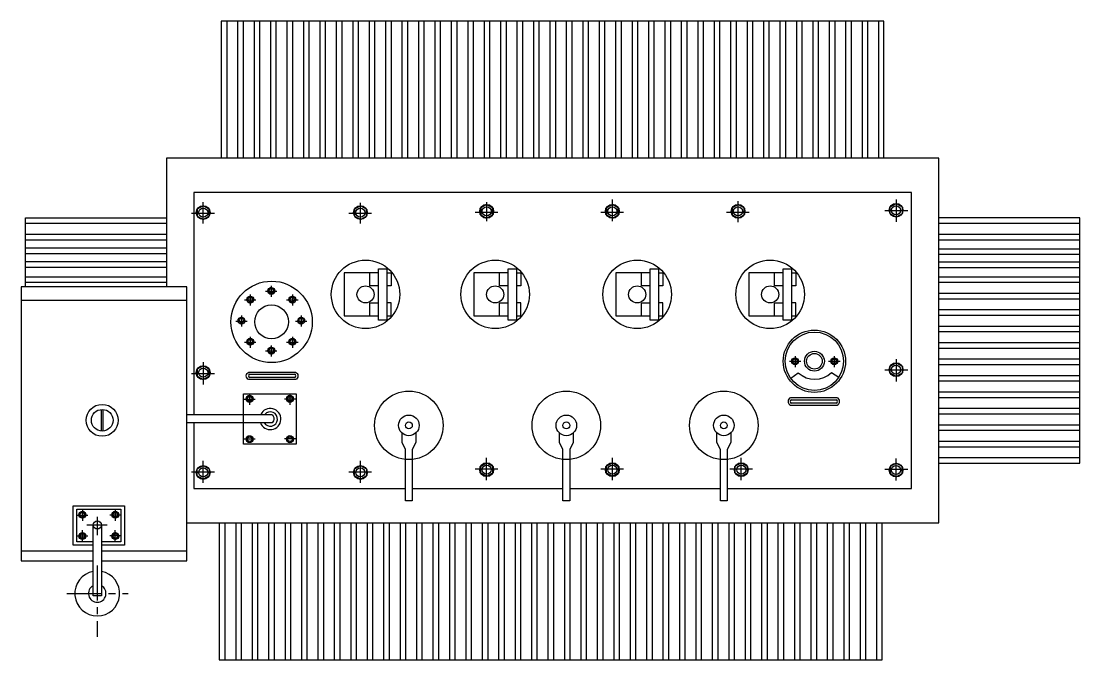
# Model space of a CAD drawing. Header units: millimetres. Extents: x 20927 to 53748, y 38421 to 54891.
# Drawn here: x 22737 to 24669, y 46835 to 48000 of the extents above; entities that cross this region are included whole.
import ezdxf

# ---------------------------------------------------------------- set-up
doc = ezdxf.new("R2010")
doc.units = ezdxf.units.MM
doc.linetypes.add('CENTERX2', pattern=[101.6, 63.5, -12.7, 12.7, -12.7])
doc.linetypes.add('DASHEDX2', pattern=[1.5, 1, -0.5])
doc.layers.add('Btrans.', color=2, linetype='Continuous')
doc.layers.add('HIGHT', color=8, linetype='Continuous')

msp = doc.modelspace()

# ---------------------------------------------------------------- linework, layer by layer
at = {"layer": 'Btrans.'}
msp.add_line((23450.7, 47147), (23725.7, 47147), dxfattribs=at)
for points in [[(24311.8, 47749.5), (24311.8, 47999.5), (23101.8, 47999.5), (23101.8, 47749.5)], [(23038.9, 47084.5), (24411.8, 47084.5), (24411.8, 47749.5), (23001.8, 47749.5), (23001.8, 47514.9)], [(24025.7, 47147), (24361.8, 47147), (24361.8, 47687), (23051.8, 47687), (23051.8, 47282.2)], [(22744.3, 47514.9), (22744.3, 47640.8), (23001.8, 47640.8)], [(24411.8, 47193.3), (24669.3, 47193.3), (24669.3, 47640.8), (24411.8, 47640.8)], [(23051.8, 47267.1), (23051.8, 47147), (23438.2, 47147)], [(23738.2, 47147), (24013.2, 47147)], [(23098.3, 47084.5), (23098.3, 46834.5), (24308.3, 46834.5), (24308.3, 47084.5)]]:
    msp.add_lwpolyline(points, dxfattribs=at)
at = {"layer": 'HIGHT'}
for p, q in [((23111.8, 47999.5), (23111.8, 47749.5)), ((23131.8, 47999.5), (23131.8, 47749.5)), ((23141.8, 47999.5), (23141.8, 47749.5)), ((23161.8, 47999.5), (23161.8, 47749.5)), ((23171.8, 47999.5), (23171.8, 47749.5)), ((23191.8, 47999.5), (23191.8, 47749.5)), ((23201.8, 47999.5), (23201.8, 47749.5)), ((23221.8, 47999.5), (23221.8, 47749.5)), ((23231.8, 47999.5), (23231.8, 47749.5)), ((23251.8, 47999.5), (23251.8, 47749.5)), ((23261.8, 47999.5), (23261.8, 47749.5)), ((23281.8, 47999.5), (23281.8, 47749.5)), ((23291.8, 47999.5), (23291.8, 47749.5)), ((23311.8, 47999.5), (23311.8, 47749.5)), ((23321.8, 47999.5), (23321.8, 47749.5)), ((23341.8, 47999.5), (23341.8, 47749.5)), ((23351.8, 47999.5), (23351.8, 47749.5)), ((23371.8, 47999.5), (23371.8, 47749.5)), ((23381.8, 47999.5), (23381.8, 47749.5)), ((23401.8, 47999.5), (23401.8, 47749.5)), ((23411.8, 47999.5), (23411.8, 47749.5)), ((23431.8, 47999.5), (23431.8, 47749.5)), ((23441.8, 47999.5), (23441.8, 47749.5)), ((23461.8, 47999.5), (23461.8, 47749.5)), ((23471.8, 47999.5), (23471.8, 47749.5)), ((23491.8, 47999.5), (23491.8, 47749.5)), ((23501.8, 47999.5), (23501.8, 47749.5)), ((23521.8, 47999.5), (23521.8, 47749.5)), ((23531.8, 47999.5), (23531.8, 47749.5)), ((23551.8, 47999.5), (23551.8, 47749.5)), ((23561.8, 47999.5), (23561.8, 47749.5)), ((23581.8, 47999.5), (23581.8, 47749.5)), ((23591.8, 47999.5), (23591.8, 47749.5)), ((23611.8, 47999.5), (23611.8, 47749.5)), ((23621.8, 47999.5), (23621.8, 47749.5)), ((23641.8, 47999.5), (23641.8, 47749.5)), ((23651.8, 47999.5), (23651.8, 47749.5)), ((23671.8, 47999.5), (23671.8, 47749.5)), ((23681.8, 47999.5), (23681.8, 47749.5)), ((23701.8, 47999.5), (23701.8, 47749.5)), ((23711.8, 47999.5), (23711.8, 47749.5)), ((23731.8, 47999.5), (23731.8, 47749.5)), ((23741.8, 47999.5), (23741.8, 47749.5)), ((23761.8, 47999.5), (23761.8, 47749.5)), ((23771.8, 47999.5), (23771.8, 47749.5)), ((23791.8, 47999.5), (23791.8, 47749.5)), ((23801.8, 47999.5), (23801.8, 47749.5)), ((23821.8, 47999.5), (23821.8, 47749.5)), ((23831.8, 47999.5), (23831.8, 47749.5)), ((23851.8, 47999.5), (23851.8, 47749.5)), ((23861.8, 47999.5), (23861.8, 47749.5)), ((23881.8, 47999.5), (23881.8, 47749.5)), ((23891.8, 47999.5), (23891.8, 47749.5)), ((23911.8, 47999.5), (23911.8, 47749.5)), ((23921.8, 47999.5), (23921.8, 47749.5)), ((23941.8, 47999.5), (23941.8, 47749.5)), ((23951.8, 47999.5), (23951.8, 47749.5)), ((23971.8, 47999.5), (23971.8, 47749.5)), ((23981.8, 47999.5), (23981.8, 47749.5)), ((24001.8, 47999.5), (24001.8, 47749.5)), ((24011.8, 47999.5), (24011.8, 47749.5)), ((24031.8, 47999.5), (24031.8, 47749.5)), ((24041.8, 47999.5), (24041.8, 47749.5)), ((24061.8, 47999.5), (24061.8, 47749.5)), ((24071.8, 47999.5), (24071.8, 47749.5)), ((24091.8, 47999.5), (24091.8, 47749.5)), ((24101.8, 47999.5), (24101.8, 47749.5)), ((24121.8, 47999.5), (24121.8, 47749.5)), ((24131.8, 47999.5), (24131.8, 47749.5)), ((24151.8, 47999.5), (24151.8, 47749.5)), ((24161.8, 47999.5), (24161.8, 47749.5)), ((24181.8, 47999.5), (24181.8, 47749.5)), ((24191.8, 47999.5), (24191.8, 47749.5)), ((24211.8, 47999.5), (24211.8, 47749.5)), ((24221.8, 47999.5), (24221.8, 47749.5)), ((24241.8, 47999.5), (24241.8, 47749.5)), ((24251.8, 47999.5), (24251.8, 47749.5)), ((24271.8, 47999.5), (24271.8, 47749.5)), ((24281.8, 47999.5), (24281.8, 47749.5)), ((24301.8, 47999.5), (24301.8, 47749.5)), ((22744.3, 47630.8), (23001.8, 47630.8)), ((24411.8, 47630.8), (24669.3, 47630.8)), ((22744.3, 47610.8), (23001.8, 47610.8)), ((24411.8, 47610.8), (24669.3, 47610.8)), ((22744.3, 47600.8), (23001.8, 47600.8)), ((22744.3, 47585.8), (23001.8, 47585.8)), ((24411.8, 47600.8), (24669.3, 47600.8)), ((24411.8, 47584.4), (24669.3, 47584.4)), ((22744.3, 47575.8), (23001.8, 47575.8)), ((24411.8, 47574.4), (24669.3, 47574.4)), ((22744.3, 47561), (23001.8, 47561)), ((22744.3, 47551), (23001.8, 47551)), ((24411.8, 47560.4), (24669.3, 47560.4)), ((24411.8, 47550.4), (24669.3, 47550.4)), ((22744.3, 47533.3), (23001.8, 47533.3)), ((24411.8, 47533.3), (24669.3, 47533.3)), ((22744.3, 47523.3), (23001.8, 47523.3)), ((24411.8, 47523.3), (24669.3, 47523.3)), ((24411.8, 47503.3), (24669.3, 47503.3)), ((24411.8, 47493.3), (24669.3, 47493.3)), ((24411.8, 47473.3), (24669.3, 47473.3)), ((24411.8, 47463.3), (24669.3, 47463.3)), ((24411.8, 47443.3), (24669.3, 47443.3)), ((24411.8, 47433.3), (24669.3, 47433.3)), ((24411.8, 47413.3), (24669.3, 47413.3)), ((24411.8, 47403.3), (24669.3, 47403.3)), ((24411.8, 47383.3), (24669.3, 47383.3)), ((24411.8, 47373.3), (24669.3, 47373.3)), ((23152.4, 47355.7), (23237.2, 47355.7)), ((24411.8, 47353.3), (24669.3, 47353.3)), ((23237.2, 47349.4), (23152.4, 47349.4)), ((24411.8, 47343.3), (24669.3, 47343.3)), ((24411.8, 47323.3), (24669.3, 47323.3)), ((24141.3, 47309), (24226.1, 47309)), ((24226.1, 47302.7), (24141.3, 47302.7)), ((24411.8, 47313.3), (24669.3, 47313.3)), ((22882.6, 47291), (22882.6, 47251.7)), ((22885.7, 47291.1), (22885.7, 47251.7)), ((23038.9, 47282.2), (23194.7, 47282.2)), ((24411.8, 47293.3), (24669.3, 47293.3)), ((24411.8, 47283.3), (24669.3, 47283.3)), ((24411.8, 47263.3), (24669.3, 47263.3)), ((24411.8, 47253.3), (24669.3, 47253.3)), ((24411.8, 47233.3), (24669.3, 47233.3)), ((24411.8, 47223.3), (24669.3, 47223.3)), ((24411.8, 47203.3), (24669.3, 47203.3)), ((23108.3, 47084.5), (23108.3, 46834.5)), ((23128.3, 47084.5), (23128.3, 46834.5)), ((23138.3, 47084.5), (23138.3, 46834.5)), ((23158.3, 47084.5), (23158.3, 46834.5)), ((23168.3, 47084.5), (23168.3, 46834.5)), ((23188.3, 47084.5), (23188.3, 46834.5)), ((23198.3, 47084.5), (23198.3, 46834.5)), ((23218.3, 47084.5), (23218.3, 46834.5)), ((23228.3, 47084.5), (23228.3, 46834.5)), ((23248.3, 47084.5), (23248.3, 46834.5)), ((23258.3, 47084.5), (23258.3, 46834.5)), ((23278.3, 47084.5), (23278.3, 46834.5)), ((23288.3, 47084.5), (23288.3, 46834.5)), ((23308.3, 47084.5), (23308.3, 46834.5)), ((23318.3, 47084.5), (23318.3, 46834.5)), ((23338.3, 47084.5), (23338.3, 46834.5)), ((23348.3, 47084.5), (23348.3, 46834.5)), ((23368.3, 47084.5), (23368.3, 46834.5)), ((23378.3, 47084.5), (23378.3, 46834.5)), ((23398.3, 47084.5), (23398.3, 46834.5)), ((23408.3, 47084.5), (23408.3, 46834.5)), ((23428.3, 47084.5), (23428.3, 46834.5)), ((23438.3, 47084.5), (23438.3, 46834.5)), ((23458.3, 47084.5), (23458.3, 46834.5)), ((23468.3, 47084.5), (23468.3, 46834.5)), ((23488.3, 47084.5), (23488.3, 46834.5)), ((23498.3, 47084.5), (23498.3, 46834.5)), ((23518.3, 47084.5), (23518.3, 46834.5)), ((23528.3, 47084.5), (23528.3, 46834.5)), ((23548.3, 47084.5), (23548.3, 46834.5)), ((23558.3, 47084.5), (23558.3, 46834.5)), ((23578.3, 47084.5), (23578.3, 46834.5)), ((23588.3, 47084.5), (23588.3, 46834.5)), ((23608.3, 47084.5), (23608.3, 46834.5)), ((23618.3, 47084.5), (23618.3, 46834.5)), ((23638.3, 47084.5), (23638.3, 46834.5)), ((23648.3, 47084.5), (23648.3, 46834.5)), ((23668.3, 47084.5), (23668.3, 46834.5)), ((23678.3, 47084.5), (23678.3, 46834.5)), ((23698.3, 47084.5), (23698.3, 46834.5)), ((23708.3, 47084.5), (23708.3, 46834.5)), ((23728.3, 47084.5), (23728.3, 46834.5)), ((23738.3, 47084.5), (23738.3, 46834.5)), ((23758.3, 47084.5), (23758.3, 46834.5)), ((23768.3, 47084.5), (23768.3, 46834.5)), ((23788.3, 47084.5), (23788.3, 46834.5)), ((23798.3, 47084.5), (23798.3, 46834.5)), ((23818.3, 47084.5), (23818.3, 46834.5)), ((23828.3, 47084.5), (23828.3, 46834.5)), ((23848.3, 47084.5), (23848.3, 46834.5)), ((23858.3, 47084.5), (23858.3, 46834.5)), ((23878.3, 47084.5), (23878.3, 46834.5)), ((23888.3, 47084.5), (23888.3, 46834.5)), ((23908.3, 47084.5), (23908.3, 46834.5)), ((23918.3, 47084.5), (23918.3, 46834.5)), ((23938.3, 47084.5), (23938.3, 46834.5)), ((23948.3, 47084.5), (23948.3, 46834.5)), ((23968.3, 47084.5), (23968.3, 46834.5)), ((23978.3, 47084.5), (23978.3, 46834.5)), ((23998.3, 47084.5), (23998.3, 46834.5)), ((24008.3, 47084.5), (24008.3, 46834.5)), ((24028.3, 47084.5), (24028.3, 46834.5)), ((24038.3, 47084.5), (24038.3, 46834.5)), ((24058.3, 47084.5), (24058.3, 46834.5)), ((24068.3, 47084.5), (24068.3, 46834.5)), ((24088.3, 47084.5), (24088.3, 46834.5)), ((24098.3, 47084.5), (24098.3, 46834.5)), ((24118.3, 47084.5), (24118.3, 46834.5)), ((24128.3, 47084.5), (24128.3, 46834.5)), ((24148.3, 47084.5), (24148.3, 46834.5)), ((24158.3, 47084.5), (24158.3, 46834.5)), ((24178.3, 47084.5), (24178.3, 46834.5)), ((24188.3, 47084.5), (24188.3, 46834.5)), ((24208.3, 47084.5), (24208.3, 46834.5)), ((24218.3, 47084.5), (24218.3, 46834.5)), ((24238.3, 47084.5), (24238.3, 46834.5)), ((24248.3, 47084.5), (24248.3, 46834.5)), ((24268.3, 47084.5), (24268.3, 46834.5)), ((24278.3, 47084.5), (24278.3, 46834.5)), ((24298.3, 47084.5), (24298.3, 46834.5)), ((22868.1, 46951.1), (22868.1, 47080.5)), ((22883, 47080.5), (22883, 46951.1)), ((22883, 46951.1), (22868.1, 46951.1))]:
    msp.add_line(p, q, dxfattribs=at)
at = {"layer": 'HIGHT', "linetype": 'CENTERX2'}
for p, q in [((23068.5, 47669.5), (23068.5, 47630.7)), ((23355.5, 47668.2), (23355.5, 47630.7)), ((23586.1, 47669.5), (23586.1, 47634.8)), ((23815.6, 47674.5), (23815.6, 47634.8)), ((24045.1, 47671.2), (24045.1, 47632.7)), ((24334.3, 47674.5), (24334.3, 47633.6)), ((23047.7, 47649.1), (23089.4, 47649.1)), ((23334.7, 47649.1), (23376.4, 47649.1)), ((23565.2, 47651.4), (23606.9, 47651.4)), ((23794.7, 47651.4), (23836.4, 47651.4)), ((24024.2, 47651.4), (24065.9, 47651.4)), ((24355.1, 47653.4), (24313.4, 47653.4)), ((23182.7, 47506.9), (23203.6, 47506.9)), ((23193.3, 47517), (23193.3, 47496.9)), ((23144.2, 47491), (23165, 47491)), ((23154.8, 47501), (23154.8, 47480.9)), ((23221.2, 47491), (23242.1, 47491)), ((23231.8, 47501), (23231.8, 47480.9)), ((23128.2, 47452.5), (23149.1, 47452.5)), ((23138.8, 47462.5), (23138.8, 47442.4)), ((23237.2, 47452.5), (23258, 47452.5)), ((23247.8, 47462.5), (23247.8, 47442.4)), ((23144.2, 47413.9), (23165, 47413.9)), ((23154.8, 47424), (23154.8, 47403.9)), ((23221.2, 47413.9), (23242.1, 47413.9)), ((23231.8, 47424), (23231.8, 47403.9)), ((23182.7, 47398), (23203.6, 47398)), ((23193.3, 47408), (23193.3, 47387.9)), ((23068.9, 47377.2), (23068.9, 47337)), ((24160.1, 47378.6), (24139.3, 47378.6)), ((24149.5, 47388.7), (24149.5, 47368.5)), ((24231.6, 47378.6), (24210.7, 47378.6)), ((24221, 47388.7), (24221, 47368.5)), ((24333.9, 47382.7), (24333.9, 47342.5)), ((23047.7, 47357.1), (23089.4, 47357.1)), ((24355.1, 47362.6), (24313.4, 47362.6)), ((23153.7, 47320), (23153.7, 47299.9)), ((23227.3, 47320), (23227.3, 47299.9)), ((23143.1, 47310), (23163.9, 47310)), ((23237.9, 47310), (23217.1, 47310)), ((23143.1, 47237.6), (23163.9, 47237.6)), ((23237.9, 47237.6), (23217.1, 47237.6)), ((23068.9, 47157.4), (23068.9, 47197.7)), ((23355.9, 47157.4), (23355.9, 47197.7)), ((23586.4, 47162.5), (23586.4, 47202.7)), ((23815.9, 47162.5), (23815.9, 47202.7)), ((24051.3, 47162.5), (24051.3, 47202.7)), ((24333.9, 47161.7), (24333.9, 47202)), ((23565.2, 47182.6), (23606.9, 47182.6)), ((23794.7, 47182.6), (23836.4, 47182.6)), ((24030.1, 47182.6), (24071.8, 47182.6)), ((24355.1, 47181.8), (24313.4, 47181.8)), ((23047.7, 47177.6), (23089.4, 47177.6)), ((23334.7, 47177.6), (23376.4, 47177.6)), ((22848.3, 47108.4), (22848.3, 47088.3)), ((22908.4, 47108.4), (22908.4, 47088.3)), ((22837.7, 47098.4), (22858.6, 47098.4)), ((22875.6, 47095.2), (22875.6, 47062)), ((22919, 47098.4), (22898.2, 47098.4)), ((22848.3, 47050.9), (22848.3, 47071)), ((22856.6, 47080.5), (22893.6, 47080.5)), ((22908.4, 47050.9), (22908.4, 47071)), ((22837.7, 47060.9), (22858.6, 47060.9)), ((22919, 47060.9), (22898.2, 47060.9)), ((22875.5, 47006.5), (22875.5, 46876.7)), ((22819.7, 46955.5), (22931.7, 46955.5))]:
    msp.add_line(p, q, dxfattribs=at)
at = {"layer": 'HIGHT', "linetype": 'DASHEDX2'}
for p, q in [((23038.9, 47489.9), (22736.6, 47489.9)), ((22736.6, 47033.6), (22868.1, 47033.6)), ((22883, 47033.6), (23038.9, 47033.6))]:
    msp.add_line(p, q, dxfattribs=at)
at = {"layer": 'HIGHT'}
for points in [[(23068.9, 47637.7), (23079.8, 47644), (23079.8, 47656.6), (23068.9, 47662.9), (23058, 47656.6), (23058, 47644)], [(23355.9, 47637.7), (23366.8, 47644), (23366.8, 47656.6), (23355.9, 47662.9), (23345, 47656.6), (23345, 47644)], [(23586.4, 47640), (23597.3, 47646.3), (23597.3, 47658.9), (23586.4, 47665.2), (23575.5, 47658.9), (23575.5, 47646.3)], [(23815.9, 47640), (23826.8, 47646.3), (23826.8, 47658.9), (23815.9, 47665.2), (23805, 47658.9), (23805, 47646.3)], [(24045.4, 47640), (24056.3, 47646.3), (24056.3, 47658.9), (24045.4, 47665.2), (24034.5, 47658.9), (24034.5, 47646.3)], [(24333.9, 47642), (24323, 47648.3), (24323, 47660.9), (24333.9, 47667.2), (24344.8, 47660.9), (24344.8, 47648.3)], [(23404.4, 47548), (23404.4, 47454.2), (23388.7, 47454.2), (23388.7, 47548)], [(23641, 47548), (23641, 47454.2), (23625.4, 47454.2), (23625.4, 47548)], [(23900.3, 47548), (23900.3, 47454.2), (23884.7, 47454.2), (23884.7, 47548)], [(24143.1, 47454.2), (24127.5, 47454.2), (24127.5, 47548), (24143.1, 47548)], [(23193.3, 47501.3), (23198.8, 47504.4), (23198.8, 47510.7), (23193.3, 47513.8), (23187.9, 47510.7), (23187.9, 47504.4)], [(23154.8, 47485.3), (23160.3, 47488.4), (23160.3, 47494.7), (23154.8, 47497.9), (23149.4, 47494.7), (23149.4, 47488.4)], [(23231.8, 47485.3), (23237.3, 47488.4), (23237.3, 47494.7), (23231.8, 47497.9), (23226.4, 47494.7), (23226.4, 47488.4)], [(23138.8, 47446.8), (23144.3, 47449.9), (23144.3, 47456.2), (23138.8, 47459.4), (23133.4, 47456.2), (23133.4, 47449.9)], [(23247.8, 47446.8), (23253.2, 47449.9), (23253.2, 47456.2), (23247.8, 47459.4), (23242.3, 47456.2), (23242.3, 47449.9)], [(23154.8, 47408.3), (23160.3, 47411.4), (23160.3, 47417.7), (23154.8, 47420.8), (23149.4, 47417.7), (23149.4, 47411.4)], [(23231.8, 47408.3), (23237.3, 47411.4), (23237.3, 47417.7), (23231.8, 47420.8), (23226.4, 47417.7), (23226.4, 47411.4)], [(23193.3, 47392.3), (23198.8, 47395.5), (23198.8, 47401.7), (23193.3, 47404.9), (23187.9, 47401.7), (23187.9, 47395.5)], [(24149.5, 47372.9), (24144.1, 47376.1), (24144.1, 47382.4), (24149.5, 47385.5), (24155, 47382.4), (24155, 47376.1)], [(24221, 47372.9), (24215.5, 47376.1), (24215.5, 47382.4), (24221, 47385.5), (24226.4, 47382.4), (24226.4, 47376.1)], [(24333.9, 47351.2), (24323, 47357.5), (24323, 47370.1), (24333.9, 47376.4), (24344.8, 47370.1), (24344.8, 47357.5)], [(23068.9, 47345.7), (23079.8, 47352), (23079.8, 47364.6), (23068.9, 47370.9), (23058, 47364.6), (23058, 47352)], [(23142.4, 47319.8), (23238.6, 47319.8), (23238.6, 47227.8), (23142.4, 47227.8)], [(23153.7, 47304.3), (23159.2, 47307.4), (23159.2, 47313.7), (23153.7, 47316.9), (23148.3, 47313.7), (23148.3, 47307.4)], [(23227.3, 47304.3), (23221.9, 47307.4), (23221.9, 47313.7), (23227.3, 47316.9), (23232.8, 47313.7), (23232.8, 47307.4)], [(23153.7, 47243.3), (23159.2, 47240.2), (23159.2, 47233.9), (23153.7, 47230.7), (23148.3, 47233.9), (23148.3, 47240.2)], [(23227.3, 47243.3), (23221.9, 47240.2), (23221.9, 47233.9), (23227.3, 47230.7), (23232.8, 47233.9), (23232.8, 47240.2)], [(23068.9, 47188.9), (23079.8, 47182.6), (23079.8, 47170.1), (23068.9, 47163.8), (23058, 47170.1), (23058, 47182.6)], [(23355.9, 47188.9), (23366.8, 47182.6), (23366.8, 47170.1), (23355.9, 47163.8), (23345, 47170.1), (23345, 47182.6)], [(23586.4, 47194), (23597.3, 47187.7), (23597.3, 47175.1), (23586.4, 47168.8), (23575.5, 47175.1), (23575.5, 47187.7)], [(23815.9, 47194), (23826.8, 47187.7), (23826.8, 47175.1), (23815.9, 47168.8), (23805, 47175.1), (23805, 47187.7)], [(24051.3, 47194), (24062.2, 47187.7), (24062.2, 47175.1), (24051.3, 47168.8), (24040.4, 47175.1), (24040.4, 47187.7)], [(24333.9, 47193.2), (24323, 47186.9), (24323, 47174.3), (24333.9, 47168.1), (24344.8, 47174.3), (24344.8, 47186.9)], [(22848.3, 47092.7), (22853.8, 47095.8), (22853.8, 47102.1), (22848.3, 47105.3), (22842.9, 47102.1), (22842.9, 47095.8)], [(22908.4, 47092.7), (22903, 47095.8), (22903, 47102.1), (22908.4, 47105.3), (22913.9, 47102.1), (22913.9, 47095.8)], [(22848.3, 47066.6), (22853.8, 47063.5), (22853.8, 47057.2), (22848.3, 47054.1), (22842.9, 47057.2), (22842.9, 47063.5)], [(22908.4, 47066.6), (22903, 47063.5), (22903, 47057.2), (22908.4, 47054.1), (22913.9, 47057.2), (22913.9, 47063.5)]]:
    msp.add_lwpolyline(points, close=True, dxfattribs=at)
for points in [[(23388.7, 47540.2), (23326.2, 47540.2), (23326.2, 47462), (23388.7, 47462)], [(23388.7, 47516.7), (23373.1, 47516.7), (23373.1, 47540.2)], [(23404.4, 47540.2), (23412.2, 47540.2), (23412.2, 47516.7), (23404.4, 47516.7)], [(23625.4, 47540.2), (23562.9, 47540.2), (23562.9, 47462), (23625.4, 47462)], [(23625.4, 47516.7), (23609.8, 47516.7), (23609.8, 47540.2)], [(23641, 47540.2), (23648.9, 47540.2), (23648.9, 47516.7), (23641, 47516.7)], [(23884.7, 47540.2), (23822.2, 47540.2), (23822.2, 47462), (23884.7, 47462)], [(23884.7, 47516.7), (23869, 47516.7), (23869, 47540.2)], [(23900.3, 47540.2), (23908.1, 47540.2), (23908.1, 47516.7), (23900.3, 47516.7)], [(24127.5, 47540.2), (24065, 47540.2), (24065, 47462), (24127.5, 47462)], [(24127.5, 47516.7), (24111.9, 47516.7), (24111.9, 47540.2)], [(24143.1, 47540.2), (24150.9, 47540.2), (24150.9, 47516.7), (24143.1, 47516.7)], [(22883, 47014.9), (23038.9, 47014.9), (23038.9, 47514.9), (22736.6, 47514.9), (22736.6, 47014.9), (22868.1, 47014.9)], [(23373.1, 47462), (23373.1, 47485.5), (23388.7, 47485.5)], [(23404.4, 47462), (23412.2, 47462), (23412.2, 47485.5), (23404.4, 47485.5)], [(23609.8, 47462), (23609.8, 47485.5), (23625.4, 47485.5)], [(23641, 47462), (23648.9, 47462), (23648.9, 47485.5), (23641, 47485.5)], [(23869, 47462), (23869, 47485.5), (23884.7, 47485.5)], [(23900.3, 47462), (23908.1, 47462), (23908.1, 47485.5), (23900.3, 47485.5)], [(24111.9, 47462), (24111.9, 47485.5), (24127.5, 47485.5)], [(24143.1, 47462), (24150.9, 47462), (24150.9, 47485.5), (24143.1, 47485.5)], [(23456.9, 47248.2), (23456.9, 47230.9), (23450.7, 47218.4), (23450.7, 47124.7), (23438.2, 47124.7), (23438.2, 47218.4), (23431.9, 47230.9), (23431.9, 47248.2)], [(23744.4, 47248.2), (23744.4, 47230.9), (23738.2, 47218.4), (23738.2, 47124.7), (23725.7, 47124.7), (23725.7, 47218.4), (23719.4, 47230.9), (23719.4, 47248.2)], [(24031.9, 47248.2), (24031.9, 47230.9), (24025.7, 47218.4), (24025.7, 47124.7), (24013.2, 47124.7), (24013.2, 47218.4), (24006.9, 47230.9), (24006.9, 47248.2)], [(22868.1, 47043.8), (22831.8, 47043.8), (22831.8, 47115.5), (22925, 47115.5), (22925, 47043.8), (22883, 47043.8)], [(22868.1, 47050), (22838, 47050), (22838, 47109.3), (22918.7, 47109.3), (22918.7, 47050), (22883, 47050)]]:
    msp.add_lwpolyline(points, dxfattribs=at)
for points in [[(23237.2, 47345.6), (23152.4, 47345.6, -0.686948), (23152.4, 47359.4), (23237.2, 47359.4, -0.686948)], [(24141.3, 47312.7, 0.686948), (24141.3, 47299), (24226.1, 47299, 0.686948), (24226.1, 47312.7)]]:
    msp.add_lwpolyline(points, format="xyb", close=True, dxfattribs=at)
for points in [[(24141.6, 47348.2), (24155.4, 47358.1, 0.399758), (24215.9, 47358.8), (24229.3, 47350.1)], [(23194.4, 47282.2, -0.438888), (23194.7, 47267.1), (23038.9, 47267.1)]]:
    msp.add_lwpolyline(points, format="xyb", dxfattribs=at)
for centre, radius in [((23068.9, 47650.3), 12.6), ((23355.9, 47650.3), 12.6), ((23586.4, 47652.6), 12.6), ((23815.9, 47652.6), 12.6), ((24045.4, 47652.6), 12.6), ((24333.9, 47654.6), 12.6), ((24333.9, 47654.6), 8.3), ((23068.9, 47650.3), 8.3), ((23355.9, 47650.3), 8.3), ((23586.4, 47652.6), 8.3), ((23815.9, 47652.6), 8.3), ((24045.4, 47652.6), 8.3), ((23365.3, 47501.1), 62.5), ((23602, 47501.1), 62.5), ((23861.2, 47501.1), 62.5), ((24104, 47501.1), 62.5), ((23193.7, 47451), 74.3), ((23193.3, 47507.5), 6.29), ((23193.3, 47507.5), 4.15), ((23365.3, 47501.1), 15.6), ((23602, 47501.1), 15.6), ((23861.2, 47501.1), 15.6), ((24104, 47501.1), 15.6), ((23154.8, 47491.6), 6.29), ((23154.8, 47491.6), 4.15), ((23231.8, 47491.6), 6.29), ((23231.8, 47491.6), 4.15), ((23193.7, 47451), 30.8), ((23138.8, 47453.1), 6.29), ((23138.8, 47453.1), 4.15), ((23247.8, 47453.1), 6.29), ((23247.8, 47453.1), 4.15), ((24184.8, 47379.2), 56.9), ((24184.8, 47379.2), 53.2), ((23154.8, 47414.6), 6.29), ((23154.8, 47414.6), 4.15), ((23231.8, 47414.6), 6.29), ((23231.8, 47414.6), 4.15), ((23193.3, 47398.6), 6.29), ((23193.3, 47398.6), 4.15), ((24184.8, 47379.2), 18.1), ((24184.8, 47379.2), 14.3), ((24149.5, 47379.2), 6.29), ((24149.5, 47379.2), 4.15), ((24221, 47379.2), 6.29), ((24221, 47379.2), 4.15), ((24333.9, 47363.8), 12.6), ((24333.9, 47363.8), 8.3), ((23068.9, 47358.3), 12.6), ((23068.9, 47358.3), 8.3), ((23153.7, 47310.6), 6.29), ((23153.7, 47310.6), 4.15), ((23227.3, 47310.6), 6.29), ((23227.3, 47310.6), 4.15), ((23444.4, 47262.2), 62.5), ((23731.9, 47262.2), 62.5), ((24019.4, 47262.2), 62.5), ((22884.5, 47271.4), 29.1), ((22884.5, 47271.4), 19.8), ((23444.4, 47262.2), 18.8), ((23731.9, 47262.2), 18.8), ((24019.4, 47262.2), 18.8), ((23444.4, 47262.2), 6.25), ((23731.9, 47262.2), 6.25), ((24019.4, 47262.2), 6.25), ((23153.7, 47237), 6.29), ((23153.7, 47237), 4.15), ((23227.3, 47237), 6.29), ((23227.3, 47237), 4.15), ((23068.9, 47176.3), 12.6), ((23068.9, 47176.3), 8.3), ((23355.9, 47176.3), 12.6), ((23355.9, 47176.3), 8.3), ((23586.4, 47181.4), 12.6), ((23586.4, 47181.4), 8.3), ((23815.9, 47181.4), 12.6), ((23815.9, 47181.4), 8.3), ((24051.3, 47181.4), 12.6), ((24051.3, 47181.4), 8.3), ((24333.9, 47180.6), 12.6), ((24333.9, 47180.6), 8.3), ((22848.3, 47099), 6.29), ((22848.3, 47099), 4.15), ((22908.4, 47099), 6.29), ((22908.4, 47099), 4.15), ((22875.6, 47080.5), 7.35), ((22848.3, 47060.3), 6.29), ((22848.3, 47060.3), 4.15), ((22908.4, 47060.3), 6.29), ((22908.4, 47060.3), 4.15)]:
    msp.add_circle(centre, radius, dxfattribs=at)
for centre, radius, start, end in [((23155.1, 47352.5), 3.62, 111.0259, 248.9741), ((23234.6, 47352.5), 3.62, 291.0259, 68.9741), ((24144, 47305.8), 3.62, 111.0259, 248.9741), ((24223.4, 47305.8), 3.62, 291.0259, 68.9741), ((23191.4, 47273.7), 19.3, 199.8516, 153.9998), ((23191.4, 47273.7), 13.1, 210.1125, 139.6355), ((22875.5, 46955.5), 41, 100.4908, 79.5277), ((22875.5, 46955.5), 16, 117.8642, 62.1886)]:
    msp.add_arc(centre, radius, start, end, dxfattribs=at)

doc.saveas('drawing.dxf')
